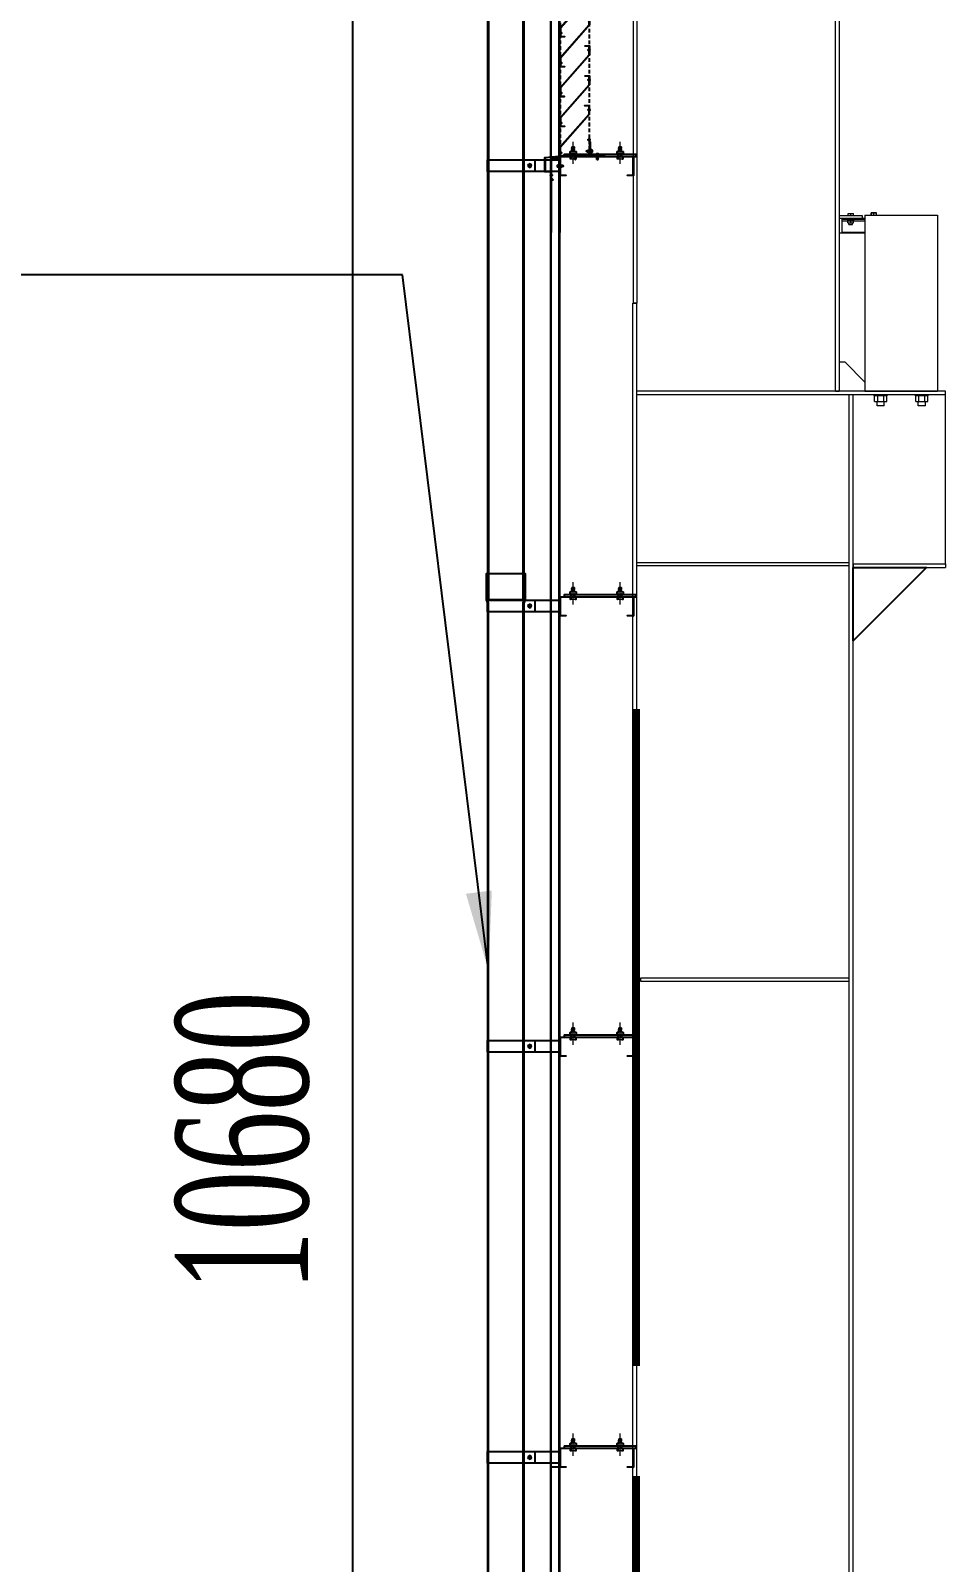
# Model space of a CAD drawing. Header units: inches. Extents: x 1359 to 46357, y -3807 to 191.
# Drawn here: x 24045.8 to 24076.9, y -1003.7 to -951.5 of the extents above; entities that cross this region are included whole.
import ezdxf

# ---------------------------------------------------------------- set-up
doc = ezdxf.new("R2010")
doc.units = ezdxf.units.IN
doc.header["$MEASUREMENT"] = 0
for name, pattern in [('CENTER', [2, 1.25, -0.25, 0.25, -0.25]), ('CENTER2', [28.575, 19.05, -3.175, 3.175, -3.175]), ('DASHED2', [9.525, 6.35, -3.175]), ('DD3', [0.2, 0.1, -0.1])]:
    doc.linetypes.add(name, pattern=pattern)
for name, color, linetype in [('2', 2, 'Continuous'), ('2NET-VE', 8, 'Continuous'), ('3', 3, 'Continuous'), ('5', 5, 'Continuous'), ('7', 7, 'Continuous'), ('DIM', 8, 'Continuous'), ('DOWNPOUT', 52, 'Continuous'), ('flashing', 6, 'Continuous'), ('GIANG', 1, 'Continuous'), ('ROOFING', 4, 'Continuous'), ('STRUCTURE', 1, 'Continuous')]:
    doc.layers.add(name, color=color, linetype=linetype)
for name, color, linetype, lineweight in [('8', 8, 'CENTER2', 13), ('Bolt', 1, 'Continuous', 0), ('S-GRID-LINES', 1, 'Continuous', 0), ('S-STEEL-BEAM', 3, 'Continuous', 0)]:
    doc.layers.add(name, color=color, linetype=linetype, lineweight=lineweight)
doc.styles.add('ST1', font='vntimeh.shx', dxfattribs={"width": 0.6})
doc.styles.add('ST1H', font='vnshxh.shx', dxfattribs={"width": 0.7})
doc.dimstyles.new('150', dxfattribs={"dimtxt": 3, "dimasz": 1.5, "dimexe": 0.5, "dimexo": 0.5, "dimgap": 1, "dimtad": 1, "dimdec": 0, "dimlfac": 150, "dimzin": 0, "dimdsep": 46, "dimtxsty": 'ST1', "dimblk": 'OBLIQUE', "dimcen": 1, "dimdle": 1, "dimclrd": 8, "dimclre": 8, "dimclrt": 3, "dimadec": 0, "dimazin": 0, "dimtfac": 1, "dimtdec": 0, "dimtix": 1, "dimtmove": 1, "dimatfit": 3, "dimfxl": 0, "dimtfill": 1, "dimtolj": 1, "dimtzin": 0, "dimlwd": -1, "dimlwe": -1, "dimarcsym": 1})
doc.dimstyles.new('3', dxfattribs={"dimtxt": 3.5, "dimasz": 1.8, "dimexe": 1, "dimexo": 0, "dimgap": 1, "dimtad": 1, "dimdec": 0, "dimlfac": 3, "dimzin": 0, "dimdsep": 46, "dimtxsty": 'ST1H', "dimblk": 'OBLIQUE', "dimcen": 1, "dimdle": 1, "dimclrd": 8, "dimclre": 8, "dimclrt": 3, "dimadec": 0, "dimazin": 0, "dimtfac": 1, "dimtdec": 0, "dimtix": 1, "dimtofl": 0, "dimtmove": 1, "dimatfit": 3, "dimfxl": 0.18, "dimtfill": 1, "dimtolj": 1, "dimtzin": 0, "dimlwd": -1, "dimlwe": -1, "dimarcsym": 1})

# ---------------------------------------------------------------- blocks, each defined once
blk = doc.blocks.new('*A784')
at = {"layer": 'S-STEEL-BEAM', "color": 2, "linetype": 'Continuous', "lineweight": 0}
for p, q in [((149.028, 305.711), (152.638, 305.711)), ((149.028, 305.661), (152.638, 305.661))]:
    blk.add_line(p, q, dxfattribs=at)
blk = doc.blocks.new('*A785')
at = {"layer": 'S-STEEL-BEAM', "color": 2, "linetype": 'Continuous', "lineweight": 0}
for p, q in [((148.968, 310.126), (148.968, 320.934)), ((148.968, 320.934), (149.028, 320.934)), ((149.028, 320.934), (149.028, 310.126)), ((149.028, 310.126), (148.968, 310.126))]:
    blk.add_line(p, q, dxfattribs=at)
blk = doc.blocks.new('*A787')
at = {"layer": 'S-STEEL-BEAM', "color": 2, "linetype": 'Continuous', "lineweight": 0}
for p, q in [((152.708, 305.686), (152.708, 305.626)), ((152.708, 305.686), (154.278, 305.686)), ((152.708, 305.626), (154.278, 305.626)), ((154.278, 305.686), (154.278, 305.626))]:
    blk.add_line(p, q, dxfattribs=at)
blk = doc.blocks.new('*A789')
at = {"layer": 'S-STEEL-BEAM', "color": 2, "linetype": 'Continuous', "lineweight": 0}
for p, q in [((154.278, 308.626), (149.028, 308.626)), ((149.028, 308.566), (149.028, 308.626)), ((154.278, 308.566), (154.278, 308.626)), ((154.278, 308.566), (149.028, 308.566))]:
    blk.add_line(p, q, dxfattribs=at)
blk = doc.blocks.new('*A790')
at = {"layer": 'S-STEEL-BEAM', "color": 2, "linetype": 'Continuous', "lineweight": 0}
blk.add_line((154.278, 305.686), (154.278, 308.566), dxfattribs=at)
blk = doc.blocks.new('*A791')
at = {"layer": 'Bolt', "color": 7, "linetype": 'Continuous', "lineweight": 0}
for p, q in [((152.608, 311.544), (152.608, 311.556)), ((152.728, 311.544), (152.608, 311.544)), ((152.62, 311.494), (152.62, 311.544)), ((152.62, 311.494), (152.715, 311.494)), ((152.623, 311.616), (152.623, 311.656)), ((152.623, 311.656), (152.713, 311.656)), ((152.638, 311.466), (152.638, 311.494)), ((152.668, 311.616), (152.668, 311.656)), ((152.668, 311.494), (152.668, 311.544)), ((152.698, 311.466), (152.698, 311.494)), ((152.713, 311.616), (152.713, 311.656)), ((152.715, 311.494), (152.715, 311.544)), ((152.728, 311.544), (152.728, 311.556)), ((152.638, 311.466), (152.642, 311.466)), ((152.642, 311.466), (152.698, 311.466))]:
    blk.add_line(p, q, dxfattribs=at)
blk = doc.blocks.new('*A792')
at = {"layer": 'S-STEEL-BEAM', "color": 2, "linetype": 'Continuous', "lineweight": 0}
for p, q in [((152.868, 311.616), (152.468, 311.616)), ((152.468, 311.576), (152.868, 311.576)), ((152.868, 311.576), (152.868, 311.616))]:
    blk.add_line(p, q, dxfattribs=at)
blk = doc.blocks.new('*A793')
at = {"layer": 'S-STEEL-BEAM', "color": 2, "linetype": 'Continuous', "lineweight": 0}
for p, q in [((147.783, 305.166), (147.783, 305.126)), ((147.783, 305.166), (148.958, 305.166)), ((147.783, 305.126), (148.958, 305.126))]:
    blk.add_line(p, q, dxfattribs=at)
blk = doc.blocks.new('*A794')
at = {"layer": 'S-STEEL-BEAM', "color": 2, "linetype": 'Continuous', "lineweight": 0}
for p, q in [((152.408, 321.273), (152.468, 321.273)), ((152.408, 308.626), (152.408, 321.273)), ((152.468, 321.273), (152.468, 308.626)), ((152.408, 308.626), (152.468, 308.626))]:
    blk.add_line(p, q, dxfattribs=at)
blk = doc.blocks.new('*A797')
at = {"layer": 'Bolt', "color": 7, "linetype": 'Continuous', "lineweight": 0}
for p, q in [((153.015, 311.626), (153.015, 311.666)), ((153.015, 311.666), (153.105, 311.666)), ((153.06, 311.626), (153.06, 311.666)), ((153.105, 311.626), (153.105, 311.666))]:
    blk.add_line(p, q, dxfattribs=at)
blk = doc.blocks.new('*A798')
at = {"layer": 'Bolt', "color": 7, "linetype": 'Continuous', "lineweight": 0}
for p, q in [((153.015, 311.626), (153.015, 311.666)), ((153.015, 311.666), (153.105, 311.666)), ((153.06, 311.626), (153.06, 311.666)), ((153.105, 311.626), (153.105, 311.666))]:
    blk.add_line(p, q, dxfattribs=at)
blk = doc.blocks.new('*A799')
at = {"layer": 'Bolt', "color": 7, "linetype": 'Continuous', "lineweight": 0}
for p, q in [((153.068, 308.546), (153.068, 308.566)), ((153.288, 308.546), (153.068, 308.546)), ((153.074, 308.451), (153.074, 308.546)), ((153.074, 308.451), (153.282, 308.451)), ((153.118, 308.376), (153.118, 308.451)), ((153.238, 308.376), (153.118, 308.376)), ((153.126, 308.451), (153.126, 308.546)), ((153.23, 308.451), (153.23, 308.546)), ((153.238, 308.376), (153.238, 308.451)), ((153.282, 308.451), (153.282, 308.546)), ((153.288, 308.546), (153.288, 308.566)), ((153.768, 308.546), (153.768, 308.566)), ((153.988, 308.546), (153.768, 308.546)), ((153.774, 308.451), (153.774, 308.546)), ((153.774, 308.451), (153.982, 308.451)), ((153.818, 308.376), (153.818, 308.451)), ((153.938, 308.376), (153.818, 308.376)), ((153.826, 308.451), (153.826, 308.546)), ((153.93, 308.451), (153.93, 308.546)), ((153.938, 308.376), (153.938, 308.451)), ((153.982, 308.451), (153.982, 308.546)), ((153.988, 308.546), (153.988, 308.566))]:
    blk.add_line(p, q, dxfattribs=at)
blk = doc.blocks.new('*A800')
at = {"layer": 'S-STEEL-BEAM', "color": 2, "linetype": 'Continuous', "lineweight": 0}
for p, q in [((152.91, 311.626), (154.145, 311.626)), ((152.91, 311.626), (152.91, 308.626)), ((154.145, 311.626), (154.145, 308.626)), ((152.91, 308.626), (154.145, 308.626))]:
    blk.add_line(p, q, dxfattribs=at)
blk = doc.blocks.new('*A801')
at = {"layer": 'S-STEEL-BEAM', "color": 2, "linetype": 'Continuous', "lineweight": 0}
for p, q in [((152.468, 309.126), (152.568, 309.126)), ((152.568, 309.126), (152.91, 308.784))]:
    blk.add_line(p, q, dxfattribs=at)
blk = doc.blocks.new('*A805')
at = {"layer": 'S-STEEL-BEAM', "color": 2, "linetype": 'Continuous', "lineweight": 0}
for p, q in [((147.783, 312.666), (147.783, 312.626)), ((147.783, 312.666), (148.968, 312.666)), ((147.783, 312.626), (148.968, 312.626))]:
    blk.add_line(p, q, dxfattribs=at)
blk = doc.blocks.new('*A806')
at = {"layer": 'S-STEEL-BEAM', "color": 2, "linetype": 'Continuous', "lineweight": 0}
for p, q in [((152.518, 311.576), (152.518, 311.565)), ((152.518, 311.565), (152.518, 311.562)), ((152.518, 311.565), (152.91, 311.565)), ((152.518, 311.562), (152.518, 311.559)), ((152.518, 311.559), (152.518, 311.557)), ((152.518, 311.557), (152.518, 311.556)), ((152.518, 311.556), (152.518, 311.554)), ((152.518, 311.556), (152.91, 311.556)), ((152.518, 311.554), (152.518, 311.326)), ((152.518, 311.529), (152.91, 311.529)), ((152.868, 311.576), (152.91, 311.576)), ((152.518, 311.335), (152.91, 311.335)), ((152.518, 311.326), (152.91, 311.326))]:
    blk.add_line(p, q, dxfattribs=at)
blk = doc.blocks.new('*A807')
at = {"layer": 'Bolt', "color": 7, "linetype": 'Continuous', "lineweight": 0}
for p, q in [((152.623, 311.616), (152.623, 311.656)), ((152.623, 311.656), (152.713, 311.656)), ((152.668, 311.616), (152.668, 311.656)), ((152.713, 311.616), (152.713, 311.656))]:
    blk.add_line(p, q, dxfattribs=at)
blk = doc.blocks.new('*A809')
at = {"layer": 'S-STEEL-BEAM', "color": 2, "linetype": 'Continuous', "lineweight": 0}
blk.add_line((152.468, 311.326), (152.518, 311.326), dxfattribs=at)
blk = doc.blocks.new('*A810')
at = {"layer": 'Bolt', "color": 7, "linetype": 'Continuous', "lineweight": 0}
for p, q in [((153.105, 311.666), (153.015, 311.666)), ((153.015, 311.666), (153.015, 311.626)), ((153.06, 311.626), (153.06, 311.666)), ((153.105, 311.626), (153.105, 311.666))]:
    blk.add_line(p, q, dxfattribs=at)
blk = doc.blocks.new('*A820')
at = {"layer": 'S-STEEL-BEAM', "color": 2, "linetype": 'Continuous', "lineweight": 0}
for p, q in [((147.783, 297.666), (147.783, 297.626)), ((147.783, 297.666), (148.958, 297.666)), ((147.783, 297.626), (148.958, 297.626))]:
    blk.add_line(p, q, dxfattribs=at)
blk = doc.blocks.new('*U7')
at = {"layer": '2NET-VE', "ltscale": 0.5}
for p, q in [((0, 8.3), (12.1, 8.3)), ((25.6, 7.4), (25.5, 7.4)), ((0, -8.3), (12.1, -8.3)), ((25.6, -7.4), (25.6, -7.4))]:
    blk.add_line(p, q, dxfattribs=at)
at = {"layer": '7', "linetype": 'Continuous'}
for p, q in [((24.6, 6.4), (25.8, 7.7)), ((25, -6.4), (26.5, 6.4)), ((25.8, 7.7), (26.5, 6.4)), ((26.5, 6.4), (27.7, 7.7)), ((26.9, -6.4), (28.4, 6.4)), ((27.7, 7.7), (28.4, 6.4)), ((28.4, 6.4), (29.7, 7.7)), ((28.9, -6.4), (30.4, 6.4)), ((29.7, 7.7), (30.4, 6.4)), ((30.4, 6.4), (31.6, 7.7)), ((30.8, -6.4), (32.3, 6.4)), ((31.6, 7.7), (32.3, 6.4)), ((32.3, 6.4), (33.5, 7.7)), ((32.7, -6.4), (34.2, 6.4)), ((32.7, -6.4), (34.2, 6.4)), ((33.5, 7.7), (34.2, 6.4)), ((34.2, 6.4), (35.5, 7.7)), ((34.7, -6.4), (36.2, 6.4)), ((35.5, 7.7), (36.2, 6.4)), ((36.2, 6.4), (37.4, 7.7)), ((36.6, -6.4), (38.1, 6.4)), ((36.6, -6.4), (38.1, 6.4)), ((36.6, -6.4), (38.1, 6.4)), ((37.4, 7.7), (38.1, 6.4)), ((38.1, 6.4), (39.3, 7.7)), ((38.5, -6.4), (40, 6.4)), ((39.3, 7.7), (40, 6.4)), ((44.5, 6.4), (40, 6.4)), ((44.5, 6.4), (44.5, -6.4)), ((24.8, -6.4), (24.3, -6.4)), ((25, -6.4), (24.6, -6.4)), ((25, -6.4), (25.7, -7.7)), ((25.7, -7.7), (26.9, -6.4)), ((26.9, -6.4), (27.7, -7.7)), ((27.7, -7.7), (28.9, -6.4)), ((28.9, -6.4), (29.6, -7.7)), ((29.6, -7.7), (30.8, -6.4)), ((30.8, -6.4), (31.5, -7.7)), ((31.5, -7.7), (32.7, -6.4)), ((32.7, -6.4), (33.5, -7.7)), ((33.5, -7.7), (34.7, -6.4)), ((34.7, -6.4), (35.4, -7.7)), ((35.4, -7.7), (36.6, -6.4)), ((36.6, -6.4), (37.3, -7.7)), ((37.3, -7.7), (38.5, -6.4)), ((38.5, -6.4), (44.5, -6.4))]:
    blk.add_line(p, q, dxfattribs=at)
at = {"layer": '8', "ltscale": 10}
blk.add_line((-32.8, 0), (68.2, 0), dxfattribs=at)
at = {"layer": '8', "linetype": 'Continuous'}
for p, q in [((-10.2, 8.8), (-10.2, 11.9)), ((-10.2, -11.9), (-10.2, 11.9)), ((-0.9, 14.9), (-9.3, 14.9)), ((-1.4, 8.8), (-8.9, 8.8)), ((0, 8.8), (0, 11.9)), ((0, -11.9), (0, 11.9)), ((12.1, -17.6), (12.1, 17.6)), ((12.1, 17.6), (14.1, 17.6)), ((14.1, -17.6), (14.1, 17.6)), ((14.1, 8.8), (14.1, 11.9)), ((14.1, -11.9), (14.1, 11.9)), ((15, 14.9), (23.4, 14.9)), ((15.5, 8.8), (22.9, 8.8)), ((24.3, 8.8), (24.3, 11.9)), ((24.3, -11.9), (24.3, 11.9)), ((-10.2, -8.8), (-10.2, -11.9)), ((-9.3, -14.9), (-0.9, -14.9)), ((-1.4, -8.8), (-8.9, -8.8)), ((0, -8.8), (0, -11.9)), ((12.1, -17.6), (14.1, -17.6)), ((14.1, -8.8), (14.1, -11.9)), ((23.4, -14.9), (15, -14.9)), ((15.5, -8.8), (22.9, -8.8)), ((24.3, -8.8), (24.3, -11.9))]:
    blk.add_line(p, q, dxfattribs=at)
for centre, radius, start, end in [((-4.7, 11.9), 5.58, 146.602, 180), ((-6.1, 11.9), 4.1, 180, 228.54763), ((-6.1, 5.7), 4.1, 131.45237, 180), ((-4.1, 11.9), 4.1, 311.45237, 0), ((-4.1, 5.7), 4.1, 0, 48.54763), ((-5.6, 11.9), 5.58, 0, 33.398), ((19.7, 11.9), 5.58, 146.602, 180), ((18.2, 11.9), 4.1, 180, 228.54763), ((18.2, 5.7), 4.1, 131.45237, 180), ((20.2, 11.9), 4.1, 311.45237, 0), ((20.2, 5.7), 4.1, 0, 48.54763), ((18.8, 11.9), 5.58, 0, 33.398), ((-6.1, -5.7), 4.1, 180, 228.54763), ((-6.1, -11.9), 4.1, 131.45237, 180), ((-4.7, -11.9), 5.58, 180, 213.398), ((-4.1, -5.7), 4.1, 311.45237, 0), ((-4.1, -11.9), 4.1, 0, 48.54763), ((-5.6, -11.9), 5.58, 326.602, 0), ((18.2, -5.7), 4.1, 180, 228.54763), ((18.2, -11.9), 4.1, 131.45237, 180), ((19.7, -11.9), 5.58, 180, 213.398), ((20.2, -5.7), 4.1, 311.45237, 0), ((20.2, -11.9), 4.1, 0, 48.54763), ((18.8, -11.9), 5.58, 326.602, 0)]:
    blk.add_arc(centre, radius, start, end, dxfattribs=at)
blk = doc.blocks.new('*U8')
at = {"layer": '2NET-VE', "ltscale": 0.5}
for p, q in [((0, 8.3), (12.1, 8.3)), ((25.6, 7.4), (25.5, 7.4)), ((0, -8.3), (12.1, -8.3)), ((25.6, -7.4), (25.6, -7.4))]:
    blk.add_line(p, q, dxfattribs=at)
at = {"layer": '7', "linetype": 'Continuous'}
for p, q in [((24.6, 6.4), (25.8, 7.7)), ((25, -6.4), (26.5, 6.4)), ((25.8, 7.7), (26.5, 6.4)), ((26.5, 6.4), (27.7, 7.7)), ((26.9, -6.4), (28.4, 6.4)), ((27.7, 7.7), (28.4, 6.4)), ((28.4, 6.4), (29.7, 7.7)), ((28.9, -6.4), (30.4, 6.4)), ((29.7, 7.7), (30.4, 6.4)), ((30.4, 6.4), (31.6, 7.7)), ((30.8, -6.4), (32.3, 6.4)), ((31.6, 7.7), (32.3, 6.4)), ((32.3, 6.4), (33.5, 7.7)), ((32.7, -6.4), (34.2, 6.4)), ((32.7, -6.4), (34.2, 6.4)), ((33.5, 7.7), (34.2, 6.4)), ((34.2, 6.4), (35.5, 7.7)), ((34.7, -6.4), (36.2, 6.4)), ((35.5, 7.7), (36.2, 6.4)), ((36.2, 6.4), (37.4, 7.7)), ((36.6, -6.4), (38.1, 6.4)), ((36.6, -6.4), (38.1, 6.4)), ((36.6, -6.4), (38.1, 6.4)), ((37.4, 7.7), (38.1, 6.4)), ((38.1, 6.4), (39.3, 7.7)), ((38.5, -6.4), (40, 6.4)), ((39.3, 7.7), (40, 6.4)), ((44.5, 6.4), (40, 6.4)), ((44.5, 6.4), (44.5, -6.4)), ((24.8, -6.4), (24.3, -6.4)), ((25, -6.4), (24.6, -6.4)), ((25, -6.4), (25.7, -7.7)), ((25.7, -7.7), (26.9, -6.4)), ((26.9, -6.4), (27.7, -7.7)), ((27.7, -7.7), (28.9, -6.4)), ((28.9, -6.4), (29.6, -7.7)), ((29.6, -7.7), (30.8, -6.4)), ((30.8, -6.4), (31.5, -7.7)), ((31.5, -7.7), (32.7, -6.4)), ((32.7, -6.4), (33.5, -7.7)), ((33.5, -7.7), (34.7, -6.4)), ((34.7, -6.4), (35.4, -7.7)), ((35.4, -7.7), (36.6, -6.4)), ((36.6, -6.4), (37.3, -7.7)), ((37.3, -7.7), (38.5, -6.4)), ((38.5, -6.4), (44.5, -6.4))]:
    blk.add_line(p, q, dxfattribs=at)
at = {"layer": '8', "ltscale": 10}
blk.add_line((-32.8, 0), (68.2, 0), dxfattribs=at)
at = {"layer": '8', "linetype": 'Continuous'}
for p, q in [((-10.2, 8.8), (-10.2, 11.9)), ((-10.2, -11.9), (-10.2, 11.9)), ((-0.9, 14.9), (-9.3, 14.9)), ((-1.4, 8.8), (-8.9, 8.8)), ((0, 8.8), (0, 11.9)), ((0, -11.9), (0, 11.9)), ((12.1, -17.6), (12.1, 17.6)), ((12.1, 17.6), (14.1, 17.6)), ((14.1, -17.6), (14.1, 17.6)), ((14.1, 8.8), (14.1, 11.9)), ((14.1, -11.9), (14.1, 11.9)), ((15, 14.9), (23.4, 14.9)), ((15.5, 8.8), (22.9, 8.8)), ((24.3, 8.8), (24.3, 11.9)), ((24.3, -11.9), (24.3, 11.9)), ((-10.2, -8.8), (-10.2, -11.9)), ((-9.3, -14.9), (-0.9, -14.9)), ((-1.4, -8.8), (-8.9, -8.8)), ((0, -8.8), (0, -11.9)), ((12.1, -17.6), (14.1, -17.6)), ((14.1, -8.8), (14.1, -11.9)), ((23.4, -14.9), (15, -14.9)), ((15.5, -8.8), (22.9, -8.8)), ((24.3, -8.8), (24.3, -11.9))]:
    blk.add_line(p, q, dxfattribs=at)
for centre, radius, start, end in [((-4.7, 11.9), 5.58, 146.602, 180), ((-6.1, 11.9), 4.1, 180, 228.54763), ((-6.1, 5.7), 4.1, 131.45237, 180), ((-4.1, 11.9), 4.1, 311.45237, 0), ((-4.1, 5.7), 4.1, 0, 48.54763), ((-5.6, 11.9), 5.58, 0, 33.398), ((19.7, 11.9), 5.58, 146.602, 180), ((18.2, 11.9), 4.1, 180, 228.54763), ((18.2, 5.7), 4.1, 131.45237, 180), ((20.2, 11.9), 4.1, 311.45237, 0), ((20.2, 5.7), 4.1, 0, 48.54763), ((18.8, 11.9), 5.58, 0, 33.398), ((-6.1, -5.7), 4.1, 180, 228.54763), ((-6.1, -11.9), 4.1, 131.45237, 180), ((-4.7, -11.9), 5.58, 180, 213.398), ((-4.1, -5.7), 4.1, 311.45237, 0), ((-4.1, -11.9), 4.1, 0, 48.54763), ((-5.6, -11.9), 5.58, 326.602, 0), ((18.2, -5.7), 4.1, 180, 228.54763), ((18.2, -11.9), 4.1, 131.45237, 180), ((19.7, -11.9), 5.58, 180, 213.398), ((20.2, -5.7), 4.1, 311.45237, 0), ((20.2, -11.9), 4.1, 0, 48.54763), ((18.8, -11.9), 5.58, 326.602, 0)]:
    blk.add_arc(centre, radius, start, end, dxfattribs=at)
blk = doc.blocks.new('*U71')
at = {"layer": '2', "color": 2, "ltscale": 0.015}
for p, q in [((-65, 248.4), (-65, 250)), ((-65, 1.6), (-65, 0))]:
    blk.add_line(p, q, dxfattribs=at)
blk.add_lwpolyline([(-65, 20), (-63.9, 20), (-63.9, 1.1), (-1.1, 1.1), (-1.1, 248.9), (-63.9, 248.9), (-63.9, 230), (-65, 230), (-65, 250), (0, 250), (0, 0), (-65, 0), (-65, 20), (-63.4, 20)], dxfattribs=at)
at = {"layer": '5'}
for points in [[(8, 235), (0, 235), (0, -10), (8, -10)], [(8, 235), (8, -10)]]:
    blk.add_lwpolyline(points, dxfattribs=at)
at = {"layer": 'GIANG', "xscale": 0.75, "yscale": 0.75, "zscale": 0.75}
for name, p in [('*U8', (-1.1, 205)), ('*U7', (-1.1, 45))]:
    blk.add_blockref(name, p, dxfattribs=at)
blk = doc.blocks.new('*U846')
at = {"layer": 'GIANG', "xscale": 0.005000000000000001, "yscale": 0.005000000000000001, "zscale": 0.005000000000000001, "rotation": 90}
blk.add_blockref('*U71', (0.512, 0.002), dxfattribs=at)
blk = doc.blocks.new('*U837')
at = {"layer": 'DIM', "color": 0, "linetype": 'ByBlock', "lineweight": -2, "transparency": 16777216}
blk.add_blockref('*U846', (0, 0), dxfattribs=at)
blk = doc.blocks.new('*U838')
at = {"layer": 'GIANG', "xscale": 0.005000000000000001, "yscale": 0.005000000000000001, "zscale": 0.005000000000000001, "rotation": 90}
blk.add_blockref('*U71', (0.512, 0.002), dxfattribs=at)
blk = doc.blocks.new('*U839')
at = {"layer": 'DIM', "color": 0, "linetype": 'ByBlock', "lineweight": -2, "transparency": 16777216}
blk.add_blockref('*U838', (0, 0), dxfattribs=at)
blk = doc.blocks.new('*U840')
at = {"layer": 'GIANG', "xscale": 0.005000000000000001, "yscale": 0.005000000000000001, "zscale": 0.005000000000000001, "rotation": 90}
blk.add_blockref('*U71', (0.512, 0.002), dxfattribs=at)
blk = doc.blocks.new('*U841')
at = {"layer": 'DIM', "color": 0, "linetype": 'ByBlock', "lineweight": -2, "transparency": 16777216}
blk.add_blockref('*U840', (0, 0), dxfattribs=at)
blk = doc.blocks.new('*U831')
at = {"layer": 'GIANG', "xscale": 0.005000000000000001, "yscale": 0.005000000000000001, "zscale": 0.005000000000000001, "rotation": 90}
blk.add_blockref('*U71', (0.512, 0.002), dxfattribs=at)
blk = doc.blocks.new('*U832')
at = {"layer": 'DIM', "color": 0, "linetype": 'ByBlock', "lineweight": -2, "transparency": 16777216}
blk.add_blockref('*U831', (0, 0), dxfattribs=at)
blk = doc.blocks.new('*A814')
at = {"layer": 'S-STEEL-BEAM', "color": 2, "linetype": 'Continuous', "lineweight": 0}
for p, q in [((152.638, 276.631), (149.088, 276.631)), ((149.088, 276.631), (149.088, 276.581)), ((149.088, 276.581), (152.638, 276.581))]:
    blk.add_line(p, q, dxfattribs=at)
blk = doc.blocks.new('_Oblique')
at = {"color": 0, "linetype": 'ByBlock', "lineweight": -2}
blk.add_line((-0.5, -0.5), (0.5, 0.5), dxfattribs=at)
blk = doc.blocks.new('*D847')
at = {"layer": 'Defpoints', "color": 0, "transparency": 16777216}
for p in [(23969.268, -943.815), (23973.858, -943.815), (23973.858, -1015.018)]:
    blk.add_point(p, dxfattribs=at)
at = {"layer": 'flashing', "color": 8, "linetype": 'Continuous', "transparency": 16777216}
for p, q in [((23969.268, -1016.018), (23969.268, -942.815)), ((23973.358, -943.815), (23968.768, -943.815)), ((23973.358, -1015.018), (23968.768, -1015.018))]:
    blk.add_line(p, q, dxfattribs=at)
at = {"layer": 'flashing', "color": 8, "transparency": 16777216, "xscale": 1.5, "yscale": 1.5, "zscale": 1.5}
for p, rotation in [((23969.268, -943.815), 90), ((23969.268, -1015.018), 270)]:
    blk.add_blockref('_Oblique', p, dxfattribs=dict(at, rotation=rotation))
at = {"layer": 'flashing', "color": 3, "transparency": 16777216, "insert": (23966.768, -979.416), "char_height": 3, "attachment_point": 5, "rotation": 90, "style": 'ST1', "bg_fill": 3, "box_fill_scale": 1.25, "bg_fill_color": 256, "bg_fill_true_color": 13158600, "bg_fill_transparency": 13544348}
blk.add_mtext('\\A1;10680', dxfattribs=at)
blk = doc.blocks.new('RIVET')
at = {"color": 8}
for p, q in [((-6.3, 1.7), (-6.7, 0)), ((-6.7, 0), (-6.3, -1.7)), ((-6.3, -1.7), (-6.3, 1.7)), ((-5.7, -2.1), (-5.7, 2.1)), ((-1.5, -2), (-1.5, 2)), ((-1.5, 2), (-0.1, 2)), ((0, 2.1), (0, 3.9)), ((0, -2.1), (0, 2.1)), ((0.1, 4), (0.1, 4)), ((0.2, 3.9), (1.1, 2.2)), ((0.2, -3.9), (0.2, 3.9)), ((1.2, 1.8), (1.2, -1.8)), ((1.5, 1.1), (1.2, 1.1)), ((1.5, -1.1), (1.5, 1.1)), ((-0.1, -2), (-1.5, -2)), ((0, -3.9), (0, -2.1)), ((0.1, -4), (0.1, -4)), ((1.1, -2.2), (0.2, -3.9)), ((1.5, -1.1), (1.2, -1.1))]:
    blk.add_line(p, q, dxfattribs=at)
for centre, radius, start, end in [((-5.5, 1.1), 1.01, 101.56667, 142.23088), ((-4, -0.2), 2.84, 64.63521, 125.23685), ((-1.5, 4.7), 2.74, 240.47832, 268.3625), ((-0.1, 2.1), 0.1, 270, 0), ((0.1, 3.9), 0.1, 90, 180), ((0.1, 3.9), 0.1, 26.56505, 90), ((0.2, 1.8), 1, 0, 26.56505), ((8.6, 1), 7.12, 179.07778, 187.95176), ((9.2, -1), 7.76, 172.41501, 180.55546), ((-5.5, -1.1), 1.01, 217.76912, 258.43333), ((-4, 0.2), 2.84, 234.76315, 295.36479), ((-1.5, -4.7), 2.74, 91.6375, 119.52168), ((-0.1, -2.1), 0.1, 0, 90), ((0.1, -3.9), 0.1, 180, 270), ((0.1, -3.9), 0.1, 270, 333.43495), ((0.2, -1.8), 1, 333.43495, 0)]:
    blk.add_arc(centre, radius, start, end, dxfattribs=at)
blk = doc.blocks.new('Short_Self_drilling')
at = {"layer": 'STRUCTURE', "color": 1, "linetype": 'Continuous'}
for p, q in [((6.4, 1.7), (-6.4, 1.7)), ((5.1, 3.8), (-5.1, 3.8)), ((-2.6, 2.9), (-5.1, 2.9)), ((-3.4, 3.8), (-3.4, 6.8)), ((3, 7.2), (-3, 7.2)), ((2.6, 2.9), (-2.6, 2.9)), ((-2.1, 2.8), (-2.1, 2.9)), ((6.3, 0), (0, 0)), ((2.2, 2.8), (2.2, 2.9)), ((2.2, -0.5), (2.2, 0)), ((5.1, 2.9), (2.6, 2.9)), ((3.4, 3.8), (3.4, 6.8)), ((3, -1.2), (-2.7, -0.2)), ((3, -2.7), (-2.7, -1.8)), ((3, -4.2), (-2.7, -3.3)), ((3, -5.8), (-2.7, -4.8)), ((3, -7.3), (-2.7, -6.3)), ((-1.9, -8), (-2.7, -7.9)), ((-2.1, -1.4), (-2.1, -0.9)), ((-2.1, -2.9), (-2.1, -2.4)), ((-2.1, -4.4), (-2.1, -3.9)), ((-2.1, -6), (-2.1, -5.4)), ((-2.1, -7.5), (-2.1, -7)), ((-2.1, -12.3), (-2.1, -8.5)), ((3, -8.8), (-1.1, -8.1)), ((2.1, -12.3), (2.1, -9.1)), ((2.2, -2), (2.2, -1.5)), ((2.2, -3.6), (2.2, -3)), ((2.2, -5.1), (2.2, -4.6)), ((2.2, -6.6), (2.2, -6.1)), ((2.2, -8.1), (2.2, -7.6))]:
    blk.add_line(p, q, dxfattribs=at)
blk.add_lwpolyline([(6.4, 1.3), (6.4, 1.7), (2.1, 2.8), (-2.1, 2.8), (-6.4, 1.7), (-6.4, 1.3)], close=True, dxfattribs=at)
for points in [[(-6.4, 1.3, -0.088869), (-6.3, 0), (0, 0)], [(-0.1, 3.8), (-0.3, 6.2, 0.338878), (-3.1, 6.2), (-3.3, 3.8)], [(3.3, 3.8), (3.1, 6.2, 0.338878), (0.3, 6.2), (0.1, 3.8)], [(2.1, -12.3), (0.2, -14.2, -0.333596), (-0.2, -14.2), (-2.1, -12.3)], [(-0.1, -14), (-1, -12.2, -0.148657), (-1.4, -11.2), (-2, -7.7, -0.815006), (-1.2, -7.8, 0.150833), (-0.8, -8.7)], [(2.1, -12.3), (1.7, -11.7, 0.52242), (0.9, -11.7), (-0.2, -14.2)]]:
    blk.add_lwpolyline(points, format="xyb", dxfattribs=at)
for points in [[(3, -1.2), (2.2, -1.5), (-2.1, -0.8), (-2.7, -0.2), (-2.4, 0)], [(3, -2.7), (2.2, -3), (-2.1, -2.4), (-2.7, -1.8), (-2.1, -1.4), (2.2, -2), (3, -2.7)], [(3, -4.2), (2.2, -4.6), (-2.1, -3.9), (-2.7, -3.3), (-2.1, -2.9), (2.2, -3.6), (3, -4.2)], [(3, -5.8), (2.2, -6.1), (-2.1, -5.4), (-2.7, -4.8), (-2.1, -4.4), (2.2, -5.1), (3, -5.8)], [(3, -7.3), (2.2, -7.6), (-2.1, -7), (-2.7, -6.3), (-2.1, -6), (2.2, -6.6), (3, -7.3)], [(-1.8, -8.5), (-2.1, -8.5), (-2.7, -7.9), (-2.1, -7.5), (-1.8, -7.5)], [(-1.3, -7.6), (2.2, -8.1), (3, -8.8)], [(-1.2, 0), (2.2, -0.5), (3, -1.2)], [(3, -8.8), (2.2, -9.1), (-0.8, -8.7)]]:
    blk.add_lwpolyline(points, dxfattribs=at)
for centre, radius, start, end in [((-5, 3.3), 0.455, 109.7949, 250.2674), ((-3, 6.8), 0.429, 90.0311, 180.0311), ((3, 6.8), 0.429, 0.0311, 90.0311), ((5.1, 3.3), 0.435, 279.7276, 80.3347), ((10, 0.2), 3.74, 162.2963, 182.6103)]:
    blk.add_arc(centre, radius, start, end, dxfattribs=at)
blk = doc.blocks.new('HFR-1')
at = {"layer": 'STRUCTURE', "color": 1, "linetype": 'Continuous'}
for p, q in [((-5.5, 0), (5.5, 0)), ((-5.2, 0.8), (-3.4, 1.5)), ((5.2, 0.8), (3.4, 1.5)), ((-2.4, -1.2), (-3, -1.6)), ((-3, -1.6), (-2.4, -1.9)), ((-2.4, -1.9), (-3, -2.3)), ((-3, -2.3), (-2.4, -2.6)), ((-2.4, -2.6), (-3, -3)), ((-3, -3), (-2.4, -3.3)), ((-2.4, -3.3), (-3, -3.7)), ((-3, -3.7), (-2.4, -4.1)), ((-2.4, -4.1), (-3, -4.4)), ((-3, -4.4), (-2.4, -4.8)), ((-2.4, -4.8), (-3, -5.1)), ((-3, -5.1), (-2.4, -5.5)), ((-2.4, -5.5), (-3, -5.8)), ((-3, -5.8), (-2.4, -6.2)), ((-2.4, -6.2), (-3, -6.6)), ((-3, -6.6), (-2.4, -6.9)), ((-2.4, -6.9), (-3, -7.3)), ((-3, -7.3), (-2.4, -7.6)), ((-2.4, -7.6), (-3, -8)), ((-3, -8), (-2.4, -8.3)), ((-2.4, -8.3), (-3, -8.7)), ((-3, -8.7), (-2.4, -9)), ((-2.4, -9), (-3, -9.4)), ((-3, -9.4), (-2.4, -9.7)), ((-2.4, -9.7), (-3, -10.1)), ((-3, -10.1), (-2.4, -10.5)), ((-2.4, -10.5), (-3, -10.8)), ((-3, -10.8), (-2.4, -11.2)), ((-2.4, -11.2), (-3, -11.5)), ((-3, -11.5), (-2.4, -11.9)), ((-2.9, -1.6), (2.9, -1.4)), ((-2.9, -2.3), (2.9, -2.1)), ((-2.9, -3), (2.9, -2.8)), ((-2.9, -3.7), (2.9, -3.6)), ((-2.9, -4.4), (2.9, -4.3)), ((-2.9, -5.1), (2.9, -5)), ((-2.9, -5.9), (2.9, -5.7)), ((-2.9, -6.6), (2.9, -6.4)), ((-2.9, -7.3), (2.9, -7.1)), ((-2.9, -8), (2.9, -7.8)), ((-2.9, -8.7), (2.9, -8.5)), ((-2.9, -9.4), (2.9, -9.2)), ((-2.9, -10.1), (1.5, -10)), ((-2.9, -10.8), (1.3, -10.7)), ((-2.9, -11.5), (0.9, -11.4)), ((-2.5, -17.4), (-2.5, -11.8)), ((-2.5, -17.4), (-2, -16.7)), ((-2.5, -17.4), (-0.2, -19.7)), ((2.4, -1.1), (-2.4, -1.2)), ((2.4, -1.8), (-2.4, -1.9)), ((-2.4, -1.9), (2.4, -1.8)), ((-2.4, -2.6), (2.4, -2.5)), ((2.4, -2.5), (-2.4, -2.6)), ((-2.4, -3.3), (2.4, -3.2)), ((2.4, -3.2), (-2.4, -3.3)), ((-2.4, -4.1), (2.4, -3.9)), ((2.4, -3.9), (-2.4, -4.1)), ((-2.4, -4.8), (2.4, -4.6)), ((2.4, -4.6), (-2.4, -4.8)), ((-2.4, -5.5), (2.4, -5.3)), ((2.4, -5.3), (-2.4, -5.5)), ((-2.4, -6.2), (2.4, -6)), ((2.4, -6), (-2.4, -6.2)), ((-2.4, -6.9), (2.4, -6.8)), ((2.4, -6.8), (-2.4, -6.9)), ((-2.4, -7.6), (2.4, -7.5)), ((2.4, -7.5), (-2.4, -7.6)), ((-2.4, -8.3), (2.4, -8.2)), ((2.4, -8.2), (-2.4, -8.3)), ((-2.4, -9), (2.4, -8.9)), ((2.4, -8.9), (-2.4, -9)), ((-2.4, -9.7), (2.4, -9.6)), ((2.4, -9.6), (-2.4, -9.7)), ((1.4, -10.3), (-2.4, -10.5)), ((-2.4, -10.5), (1.4, -10.3)), ((-2.4, -11.2), (1.1, -11.1)), ((1.1, -11.1), (-2.4, -11.2)), ((-2.4, -11.9), (0.4, -11.8)), ((-1, -16.7), (0.2, -19.7)), ((0.1, -19.4), (1.2, -17.3)), ((0.2, -19.7), (2.5, -17.4)), ((1.6, -16.1), (2.3, -10.2)), ((2.2, -10), (2.9, -10)), ((2.2, -11), (2.4, -11)), ((2.4, -11), (2.2, -11)), ((2.2, -11.4), (2.9, -11.4)), ((2.2, -11.7), (2.4, -11.7)), ((2.4, -10.3), (2.3, -10.3)), ((2.3, -10.3), (2.4, -10.3)), ((2.3, -10.7), (2.9, -10.7)), ((2.9, -1.4), (2.4, -1.1)), ((2.4, -1.8), (2.9, -1.4)), ((2.9, -2.1), (2.4, -1.8)), ((2.4, -2.5), (2.9, -2.1)), ((2.9, -2.8), (2.4, -2.5)), ((2.4, -3.2), (2.9, -2.8)), ((2.9, -3.6), (2.4, -3.2)), ((2.4, -3.9), (2.9, -3.6)), ((2.9, -4.3), (2.4, -3.9)), ((2.4, -4.6), (2.9, -4.3)), ((2.9, -5), (2.4, -4.6)), ((2.4, -5.3), (2.9, -5)), ((2.9, -5.7), (2.4, -5.3)), ((2.4, -6), (2.9, -5.7)), ((2.9, -6.4), (2.4, -6)), ((2.4, -6.8), (2.9, -6.4)), ((2.9, -7.1), (2.4, -6.8)), ((2.4, -7.5), (2.9, -7.1)), ((2.9, -7.8), (2.4, -7.5)), ((2.4, -8.2), (2.9, -7.8)), ((2.9, -8.5), (2.4, -8.2)), ((2.4, -8.9), (2.9, -8.5)), ((2.9, -9.2), (2.4, -8.9)), ((2.4, -9.6), (2.9, -9.2)), ((2.9, -10), (2.4, -9.6)), ((2.4, -10.3), (2.9, -10)), ((2.9, -10.7), (2.4, -10.3)), ((2.4, -11), (2.9, -10.7)), ((2.9, -11.4), (2.4, -11)), ((2.4, -11.7), (2.9, -11.4)), ((2.5, -17.4), (2.5, -11.7))]:
    blk.add_line(p, q, dxfattribs=at)
at = {"layer": 'STRUCTURE', "color": 1, "linetype": 'Continuous', "ltscale": 8}
for p in [(-3.4, 1.5), (3.4, 1.5)]:
    blk.add_line(p, (0, 1.5), dxfattribs=at)
at = {"layer": 'STRUCTURE', "color": 1, "linetype": 'DASHED2'}
for p in [(-1.9, 1.5), (1.9, 1.5)]:
    blk.add_line(p, (0, 0), dxfattribs=at)
at = {"layer": 'STRUCTURE', "color": 1, "linetype": 'Continuous', "ltscale": 8}
for centre, start, end in [((-4.7, 0.2), 130.41001, 194.80618), ((4.7, 0.2), 345.19382, 49.58999)]:
    blk.add_arc(centre, 0.801, start, end, dxfattribs=at)
at = {"layer": 'STRUCTURE', "color": 1, "linetype": 'Continuous'}
for centre, radius, start, end in [((-7.3, -9), 9.14, 58.06501, 78.8402), ((5.1, -3.8), 3.83, 84.20393, 134.36205), ((-1.5, -17.1), 0.59, 34.23018, 144.5641), ((0, -19.4), 0.331, 231.63478, 305.42875), ((-0.5, -10.1), 1.93, 296.60409, 355.39217), ((-0.6, -16), 2.2, 324.00482, 357.82685), ((1.9, -10.3), 0.444, 15.97616, 172.6971)]:
    blk.add_arc(centre, radius, start, end, dxfattribs=at)
blk = doc.blocks.new('A$C063F0C02')
at = {"color": 1, "true_color": 0xfa0515}
for points in [[(19.6, 351.9), (29.6, 351.9), (29.6, 341.9), (29.3, 341.9), (29.3, 351.6), (19.6, 351.6)], [(19.6, 51.9), (29.6, 51.9), (29.6, 61.9), (29.3, 61.9), (29.3, 52.2), (19.6, 52.2)]]:
    blk.add_lwpolyline(points, close=True, dxfattribs=at)
at = {"color": 71, "linetype": 'DD3', "ltscale": 10}
for points in [[(29.8, 274.9), (29.8, 351.3), (49.8, 351.3), (49.8, 274.9), (49.8, 52.3), (29.8, 52.3)], [(30, 274.9), (30, 52.5), (49.6, 52.5), (49.6, 274.9), (49.6, 351.1), (30, 351.1)]]:
    blk.add_lwpolyline(points, close=True, dxfattribs=at)
at = {"layer": '2', "color": 94, "ltscale": 0.015}
for points in [[(50, 351.9), (0, 351.9), (0, 364.9), (4, 364.9), (4, 364.7), (0.2, 364.7), (0.2, 352.1), (49.8, 352.1), (49.8, 364.7), (46, 364.7), (46, 364.9), (50, 364.9)], [(50, 51.9), (0, 51.9), (0, 38.9), (4, 38.9), (4, 39.1), (0.2, 39.1), (0.2, 51.7), (49.8, 51.7), (49.8, 39.1), (46, 39.1), (46, 38.9), (50, 38.9)]]:
    blk.add_lwpolyline(points, close=True, dxfattribs=at)
at = {"layer": '3', "linetype": 'Continuous'}
for points in [[(56, 0), (56, 51), (50, 51), (50, 0)], [(50.2, 51), (50.2, 0)], [(55.8, 0), (55.8, 51)]]:
    blk.add_lwpolyline(points, dxfattribs=at)
at = {"layer": 'flashing'}
blk.add_lwpolyline([(50, 358.3), (50, 365.3), (46.2, 365.3), (46.2, 365.5), (50.2, 365.5), (50.2, 358.4), (60.1, 357.5), (60.1, 347.6), (56.1, 347.6), (56.1, 351.7), (41.1, 351.7), (36.2, 351.7), (36.2, 351.7), (36, 351.7), (36, 351.9), (41.1, 351.9), (41.1, 351.9), (41.1, 351.9), (41.1, 351.9), (41.1, 351.9), (56.3, 351.9), (56.3, 347.8), (59.9, 347.8), (59.9, 357.3), (50, 358.3)], dxfattribs=at)
for points in [[(37.5, 351.7), (50, 351.7), (50, 346.7), (49.8, 346.7), (49.8, 351.5), (37.5, 351.5), (29.8, 351.5), (29.8, 346.7), (29.6, 346.7), (29.6, 351.7)], [(49.6, 322.9), (49.6, 317.2), (46.8, 317.2), (46.8, 317), (49.8, 317), (49.8, 323), (30, 345.5), (30, 351.3), (32.8, 351.3), (32.8, 351.5), (29.8, 351.5), (29.8, 345.4)], [(42.9, 351.3), (49.8, 343.4), (49.8, 337.4), (46.8, 337.4), (46.8, 337.6), (49.6, 337.6), (49.6, 343.3), (42.8, 351.1), (37.8, 351.1), (37.8, 351.3)], [(49.6, 302.5), (49.6, 296.8), (46.8, 296.8), (46.8, 296.6), (49.8, 296.6), (49.8, 302.6), (30, 325.1), (30, 330.9), (32.8, 330.9), (32.8, 331.1), (29.8, 331.1), (29.8, 325)], [(49.6, 282.1), (49.6, 276.4), (46.8, 276.4), (46.8, 276.2), (49.8, 276.2), (49.8, 282.2), (30, 304.7), (30, 310.5), (32.8, 310.5), (32.8, 310.7), (29.8, 310.7), (29.8, 304.6)], [(49.6, 261.7), (49.6, 256), (46.8, 256), (46.8, 255.8), (49.8, 255.8), (49.8, 261.8), (30, 284.3), (30, 290.1), (32.8, 290.1), (32.8, 290.3), (29.8, 290.3), (29.8, 284.2)], [(49.6, 241.3), (49.6, 235.6), (46.8, 235.6), (46.8, 235.4), (49.8, 235.4), (49.8, 241.4), (30, 263.9), (30, 269.7), (32.8, 269.7), (32.8, 269.9), (29.8, 269.9), (29.8, 263.8)], [(49.6, 220.9), (49.6, 215.2), (46.8, 215.2), (46.8, 215), (49.8, 215), (49.8, 221), (30, 243.5), (30, 249.3), (32.8, 249.3), (32.8, 249.5), (29.8, 249.5), (29.8, 243.4)], [(49.6, 200.5), (49.6, 194.8), (46.8, 194.8), (46.8, 194.6), (49.8, 194.6), (49.8, 200.6), (30, 223.1), (30, 228.9), (32.8, 228.9), (32.8, 229.1), (29.8, 229.1), (29.8, 223)], [(49.6, 180.1), (49.6, 174.4), (46.8, 174.4), (46.8, 174.2), (49.8, 174.2), (49.8, 180.2), (30, 202.7), (30, 208.5), (32.8, 208.5), (32.8, 208.7), (29.8, 208.7), (29.8, 202.6)], [(49.6, 159.7), (49.6, 154), (46.8, 154), (46.8, 153.8), (49.8, 153.8), (49.8, 159.8), (30, 182.3), (30, 188.1), (32.8, 188.1), (32.8, 188.3), (29.8, 188.3), (29.8, 182.2)], [(49.6, 139.3), (49.6, 133.6), (46.8, 133.6), (46.8, 133.4), (49.8, 133.4), (49.8, 139.4), (30, 161.9), (30, 167.7), (32.8, 167.7), (32.8, 167.9), (29.8, 167.9), (29.8, 161.8)], [(49.6, 118.9), (49.6, 113.2), (46.8, 113.2), (46.8, 113), (49.8, 113), (49.8, 119), (30, 141.5), (30, 147.3), (32.8, 147.3), (32.8, 147.5), (29.8, 147.5), (29.8, 141.4)], [(49.6, 98.5), (49.6, 92.8), (46.8, 92.8), (46.8, 92.6), (49.8, 92.6), (49.8, 98.6), (30, 121.1), (30, 126.9), (32.8, 126.9), (32.8, 127.1), (29.8, 127.1), (29.8, 121)], [(49.6, 78.1), (49.6, 72.4), (46.8, 72.4), (46.8, 72.2), (49.8, 72.2), (49.8, 78.2), (30, 100.7), (30, 106.5), (32.8, 106.5), (32.8, 106.7), (29.8, 106.7), (29.8, 100.6)], [(49.8, 58), (49.8, 52.3), (49.8, 52.3), (49.8, 52.1), (50, 52.1), (50, 58.1), (30.2, 80.6), (30.2, 86.3), (33, 86.3), (33, 86.5), (30, 86.5), (30, 80.5)], [(37.5, 52.1), (50, 52.1), (50, 57.1), (49.8, 57.1), (49.8, 52.3), (37.5, 52.3), (29.8, 52.3), (29.8, 57.1), (29.6, 57.1), (29.6, 52.1)], [(50.4, 52.1), (41.1, 52.1), (34.5, 52.1), (34.5, 52.1), (34.3, 52.1), (34.3, 51.9), (41.1, 51.9), (41.1, 51.9), (41.1, 51.9), (41.1, 51.9), (41.1, 51.9), (50.6, 51.9), (60, 51), (60, 41.5), (56, 41.5), (56, 37.3), (54.6, 35.9), (54.8, 35.8), (56.2, 37.3), (56.2, 41.3), (60.2, 41.3), (60.2, 51.2)]]:
    blk.add_lwpolyline(points, close=True, dxfattribs=at)
at = {"color": 1}
for p, xscale, yscale, zscale, rotation in [((50.2, 361.6), 0.1536000000094677, 0.153599999920516, 0.1536, 269.9688724516001), ((24.4, 351.6), 0.192000000015586, 0.1919999999254287, 0.192, 179.9688724517364), ((29.3, 348.3), 0.1920000000151246, 0.1919999998908679, 0.192, 89.96887245540034), ((38.7, 352.1), -0.192000000015586, 0.1919999999254287, 0.192, 0.0311275482635942), ((24.4, 52.2), -0.192000000015586, 0.1919999999254287, 0.192, 0.0311275482635942), ((29.3, 55.5), -0.1920000000151246, 0.1919999998908679, 0.192, 90.03112754459964), ((50.2, 45.3), 0.1920000000119473, 0.1919999999008724, 0.1919999999999999, 269.9688724521429)]:
    blk.add_blockref('Short_Self_drilling', p, dxfattribs=dict(at, xscale=xscale, yscale=yscale, zscale=zscale, rotation=rotation))
at = {"color": 8, "extrusion": (0, 0, -1)}
for p, xscale, yscale, zscale, rotation in [((-41.5, 351.7), -0.09549431800197333, 0.09549431830510002, -0.09549431829094734, 180.1461859677572), ((-39.5, 52.1), 0.1193678975092056, 0.1193678978961543, -0.1193678978636854, 359.8538129355761)]:
    blk.add_blockref('HFR-1', p, dxfattribs=dict(at, xscale=xscale, yscale=yscale, zscale=zscale, rotation=rotation))
at = {"layer": 'flashing', "color": 0, "ltscale": 500}
for p, xscale, yscale, zscale, rotation in [((29.6, 349.3), 0.1500000000232831, 0.1500000000014552, 0.15, 180), ((39.9, 352.1), 0.1500000000000909, 0.1500000000000909, 0.1500000000000909, 90), ((50, 349.3), -0.1500000000232831, 0.1500000000014552, 0.15, 180), ((29.8, 328.4), 0.1500000000232831, 0.1500000000014552, 0.15, 180), ((49.8, 320), -0.1500000000232831, 0.1500000000014552, 0.15, 180), ((29.8, 308), 0.1500000000232831, 0.1500000000014552, 0.15, 180), ((49.8, 299.1), -0.1500000000232831, 0.1500000000014552, 0.15, 180), ((29.8, 287.6), 0.1500000000232831, 0.1500000000014552, 0.15, 180), ((49.8, 278.7), -0.1500000000232831, 0.1500000000014552, 0.15, 180), ((29.8, 267.2), 0.1500000000232831, 0.1500000000014552, 0.15, 180), ((49.8, 258.3), -0.1500000000232831, 0.1500000000014552, 0.15, 180), ((29.8, 246.8), 0.1500000000232831, 0.1500000000014552, 0.15, 180), ((49.8, 237.9), -0.1500000000232831, 0.1500000000014552, 0.15, 180), ((29.8, 226.4), 0.1500000000232831, 0.1500000000014552, 0.15, 180), ((49.8, 217.5), -0.1500000000232831, 0.1500000000014552, 0.15, 180), ((29.8, 206), 0.1500000000232831, 0.1500000000014552, 0.15, 180), ((49.8, 197.1), -0.1500000000232831, 0.1500000000014552, 0.15, 180), ((29.8, 185.6), 0.1500000000232831, 0.1500000000014552, 0.15, 180), ((49.8, 176.7), -0.1500000000232831, 0.1500000000014552, 0.15, 180), ((29.8, 165.2), 0.1500000000232831, 0.1500000000014552, 0.15, 180), ((49.8, 156.3), -0.1500000000232831, 0.1500000000014552, 0.15, 180), ((29.8, 144.8), 0.1500000000232831, 0.1500000000014552, 0.15, 180), ((49.8, 135.9), -0.1500000000232831, 0.1500000000014552, 0.15, 180), ((29.8, 124.4), 0.1500000000232831, 0.1500000000014552, 0.15, 180), ((49.8, 115.5), -0.1500000000232831, 0.1500000000014552, 0.15, 180), ((29.8, 104), 0.1500000000232831, 0.1500000000014552, 0.15, 180), ((49.8, 95.1), -0.1500000000232831, 0.1500000000014552, 0.15, 180), ((29.8, 83.6), 0.1500000000232831, 0.1500000000014552, 0.15, 180), ((49.8, 74.7), -0.1500000000232831, 0.1500000000014552, 0.15, 180), ((29.8, 63.2), 0.1500000000232831, 0.1500000000014552, 0.15, 180), ((49.8, 54.3), -0.1500000000232831, 0.1500000000014552, 0.15, 180)]:
    blk.add_blockref('RIVET', p, dxfattribs=dict(at, xscale=xscale, yscale=yscale, zscale=zscale, rotation=rotation))
for p, xscale, yscale, zscale in [((49.8, 340), 0.1500000000014552, 0.1500000000000909, 0.1500000000000909), ((29.6, 54.7), -0.1500000000232831, 0.1500000000014552, 0.15), ((56.2, 39.1), 0.1500000000232831, 0.1500000000014552, 0.15)]:
    blk.add_blockref('RIVET', p, dxfattribs=dict(at, xscale=xscale, yscale=yscale, zscale=zscale))
blk = doc.blocks.new('650')
at = {"color": 240, "true_color": 0xf70828}
blk.add_lwpolyline([(18973.28, -816.117), (18972.74, -816.117), (18972.74, -803.22), (18973.28, -803.22)], close=True, dxfattribs=at)
at = {"layer": 'ROOFING', "color": 3}
for points in [[(18973.294, -896.517), (18973.694, -896.517), (18973.694, -810.51), (18973.294, -810.51), (18973.294, -896.517)], [(18973.307, -896.517), (18973.307, -810.51)], [(18973.68, -896.517), (18973.68, -810.51)]]:
    blk.add_lwpolyline(points, dxfattribs=at)
at = {"color": 8, "xscale": 0.06666666666569654, "yscale": 0.06666666666569654, "zscale": 0.06666666666569654}
blk.add_blockref('A$C063F0C02', (18969.947, -840.442), dxfattribs=at)
blk = doc.blocks.new('18')
at = {"color": 240, "true_color": 0xfc0324}
for p, q in [((20203.69, 1546.558), (20203.766, 1546.558)), ((20203.728, 1546.596), (20203.728, 1546.519)), ((20203.69, 1539.058), (20203.766, 1539.058)), ((20203.728, 1539.096), (20203.728, 1539.019)), ((20203.728, 1531.596), (20203.728, 1531.519)), ((20203.69, 1531.558), (20203.766, 1531.558)), ((20203.69, 1524.558), (20203.766, 1524.558))]:
    blk.add_line(p, q, dxfattribs=at)
for points in [[(20204.445, 1546.458), (20204.445, 1546.658), (20203.212, 1546.658), (20203.212, 1546.458)], [(20203.818, 1546.658), (20203.638, 1546.658), (20203.638, 1546.458), (20203.818, 1546.458)], [(20204.445, 1538.958), (20204.445, 1539.158), (20203.212, 1539.158), (20203.212, 1538.958)], [(20203.818, 1539.158), (20203.638, 1539.158), (20203.638, 1538.958), (20203.818, 1538.958)], [(20204.445, 1531.458), (20204.445, 1531.658), (20203.212, 1531.658), (20203.212, 1531.458)], [(20203.818, 1531.658), (20203.638, 1531.658), (20203.638, 1531.458), (20203.818, 1531.458)], [(20204.445, 1524.458), (20204.445, 1524.658), (20203.212, 1524.658), (20203.212, 1524.458)], [(20203.818, 1524.658), (20203.638, 1524.658), (20203.638, 1524.458), (20203.818, 1524.458)]]:
    blk.add_lwpolyline(points, close=True, dxfattribs=at)
for centre in [(20203.728, 1546.558), (20203.728, 1539.058), (20203.728, 1531.558), (20203.728, 1524.558)]:
    blk.add_circle(centre, 0.03, dxfattribs=at)
at = {"layer": 'DOWNPOUT'}
for points in [[(20203.818, 1539.167), (20203.818, 1558.668), (20203.799, 1558.726), (20203.799, 1559.168), (20204.464, 1559.168), (20204.464, 1558.726), (20204.445, 1558.668), (20204.445, 1539.167)], [(20203.82, 1519.608), (20203.82, 1539.105), (20203.8, 1539.163), (20203.8, 1539.606), (20204.466, 1539.606), (20204.466, 1539.163), (20204.446, 1539.105), (20204.446, 1519.608)]]:
    blk.add_lwpolyline(points, close=True, dxfattribs=at)
for points in [[(20203.839, 1539.167), (20203.839, 1558.671), (20203.82, 1558.729), (20203.82, 1559.168)], [(20204.424, 1539.167), (20204.424, 1558.671), (20204.444, 1558.729), (20204.444, 1559.168)], [(20203.84, 1519.608), (20203.84, 1539.109), (20203.821, 1539.167), (20203.821, 1539.606)], [(20204.425, 1519.608), (20204.425, 1539.109), (20204.445, 1539.167), (20204.445, 1539.606)]]:
    blk.add_lwpolyline(points, dxfattribs=at)
blk = doc.blocks.new('A$C02CA584A')
at = {"layer": '2', "ltscale": 5}
blk.add_lwpolyline([(62.161, 73.874), (63.8276, 73.874), (62.161, 72.2073), (62.161, 73.874)], dxfattribs=at)
at = {"layer": 'ROOFING', "color": 3}
for points in [[(55.5009, 25.2459), (55.3009, 25.2459), (55.3009, 96.4486), (55.5009, 96.4486), (55.5009, 25.2459)], [(55.3076, 25.2459), (55.3076, 96.4486)], [(55.4943, 25.2459), (55.4943, 96.4486)]]:
    blk.add_lwpolyline(points, dxfattribs=at)
at = {"layer": 'S-GRID-LINES', "color": 251, "linetype": 'CENTER', "lineweight": 100, "ltscale": 10}
for p, q in [((57.2543, 64.5639), (57.2543, 70.6559)), ((57.2543, 15.7407), (57.2543, 65.1252))]:
    blk.add_line(p, q, dxfattribs=at)
at = {"layer": 'S-STEEL-BEAM', "color": 2, "linetype": 'Continuous', "lineweight": 0}
for p, q in [((57.161, 79.874), (57.2544, 79.874)), ((57.161, 70.5966), (57.161, 79.874)), ((57.2544, 70.656), (57.2544, 79.874)), ((62.161, 77.794), (62.0677, 77.794)), ((62.0677, 77.794), (62.0677, 15.7407)), ((62.161, 15.7407), (62.161, 77.794)), ((57.2544, 64.5638), (57.2544, 70.656)), ((57.161, 64.7106), (57.161, 70.5966)), ((57.161, 48.1949), (57.161, 65.0658)), ((57.2544, 48.1949), (57.2544, 65.1252))]:
    blk.add_line(p, q, dxfattribs=at)
at = {"lineweight": 0, "xscale": 1.333333333328483, "yscale": 1.333333333328483, "zscale": 1.333333333333333}
for name, p in [('*A794', (-141.4495, -333.6279)), ('*A785', (-141.4495, -333.6279)), ('*A805', (-141.4495, -333.6279)), ('*A792', (-141.4495, -333.6279)), ('*A806', (-141.4495, -333.6279)), ('*A791', (-141.4495, -333.6279)), ('*A807', (-141.4495, -333.6279)), ('*A800', (-141.4495, -333.6279)), ('*A797', (-141.4495, -333.6279)), ('*A798', (-141.4495, -333.6279)), ('*A810', (-141.4495, -333.6279)), ('*A809', (-141.4495, -333.6279)), ('*A801', (-141.4495, -333.6279)), ('*A789', (-141.4495, -333.6279)), ('*A799', (-141.4495, -333.6279)), ('*A790', (-141.4495, -333.6279)), ('*A784', (-141.4495, -333.6279)), ('*A787', (-141.4495, -333.6279)), ('*A793', (-141.4495, -333.6279)), ('*A814', (-141.4495, -304.2945)), ('*A820', (-141.4495, -333.6279))]:
    blk.add_blockref(name, p, dxfattribs=at)
at = {"layer": 'DIM', "extrusion": (0, 0, -1), "xscale": -1.333333333328483, "yscale": 1.333333333328483, "zscale": -1.333333333333333}
for name, p in [('*U832', (-56.4916, 83.204)), ('*U841', (-56.4916, 73.204)), ('*U839', (-56.4916, 63.204)), ('*U837', (-56.4916, 53.8707))]:
    blk.add_blockref(name, p, dxfattribs=at)
at = {"layer": 'flashing'}
dim = blk.add_linear_dim(base=(50.8113, 96.4486), p1=(55.4009, 25.2459), p2=(55.4009, 96.4486), angle=90, dimstyle='150', dxfattribs=at)
dim.commit()
dim.dimension.update_dxf_attribs({"geometry": '*D847', "text_midpoint": (48.3113, 60.8472), "insert": (-23918.4571, 1040.2636)})
at = {"color": 8, "xscale": -1.333333333335759, "yscale": 1.333333333333485, "zscale": 1.333333333333333}
blk.add_blockref('18', (26993.1238, -1979.0784), dxfattribs=at)
at = {"color": 240, "true_color": 0xf70828, "xscale": -0.5, "yscale": 0.5, "zscale": 0.5}
blk.add_blockref('650', (9542.1478, 501.6991), dxfattribs=at)
at = {"color": 9}
blk.add_leader([(53.8899, 64.7141), (51.9342, 80.5219), (36.0667, 80.5219)], dimstyle='3', override={"dimgap": 1, "dimtad": 0}, dxfattribs=at)

msp = doc.modelspace()

# ---------------------------------------------------------------- block references
at = {"color": 8, "xscale": 1.5, "yscale": 1.5, "zscale": 1.5}
msp.add_blockref('A$C02CA584A', (23980.5432, -1080.6098), dxfattribs=at)

doc.saveas('drawing.dxf')
